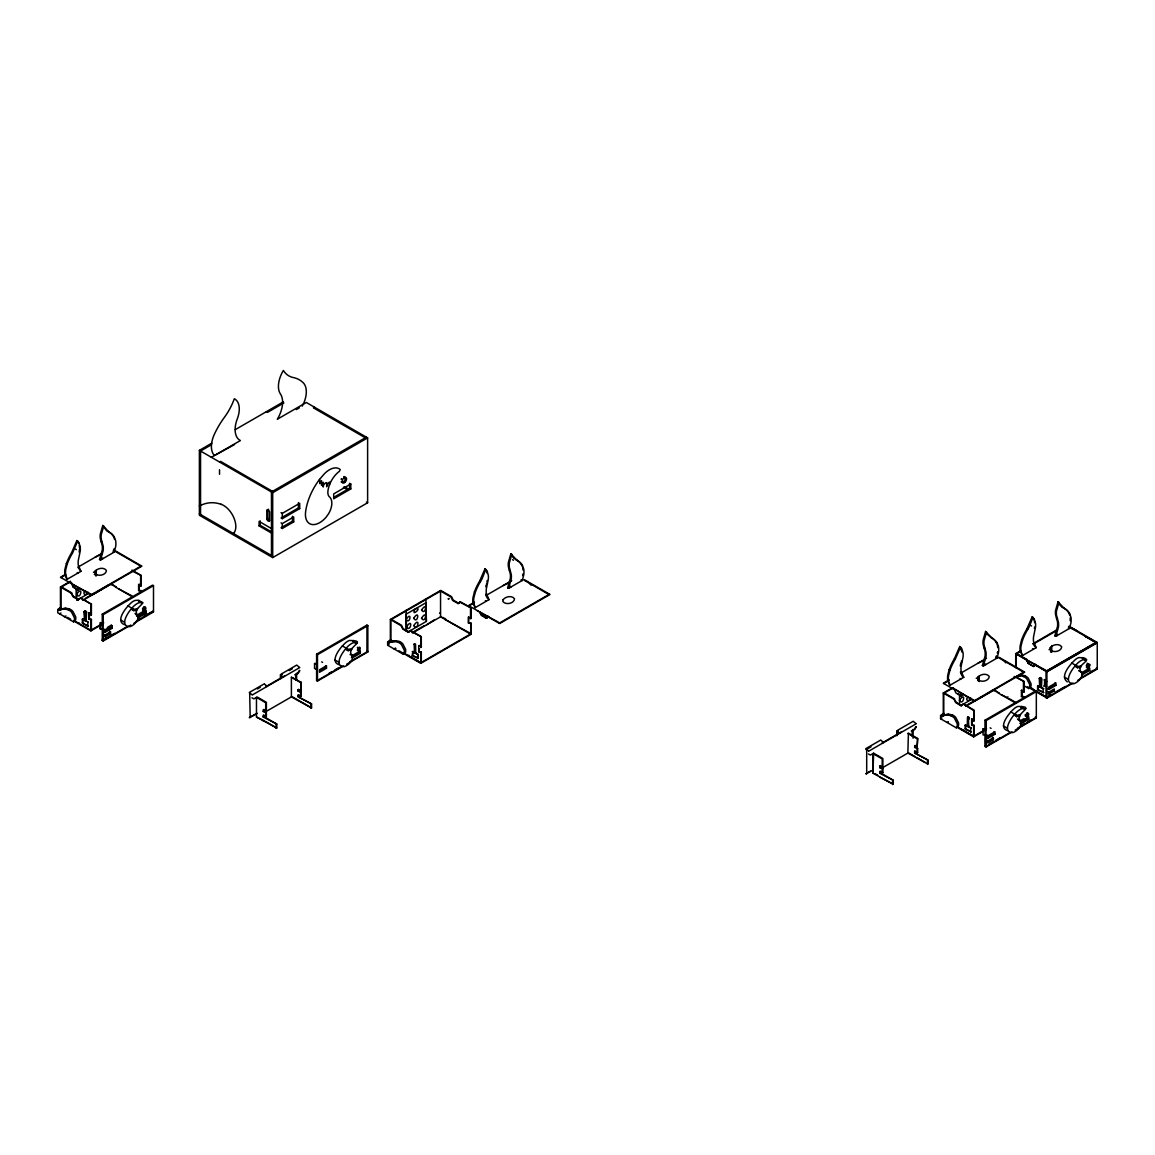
<?xml version="1.0" encoding="UTF-8"?>
<svg xmlns="http://www.w3.org/2000/svg" width="1155" height="1155" viewBox="0 0 1155 1155"><rect width="100%" height="100%" fill="white"/><g stroke="black" fill="none" stroke-linecap="round" stroke-linejoin="round"><path stroke-width="1.5" d="M60.681 607.472A2.613 1.502 -60 0 0 59.815 607.963L57.75 609.595L57.75 612.771L64.146 616.467M70.469 581.21L60.45 587L60.45 609.58L66.138 608.353A22.566 13.023 60 0 1 69.661 609.089A7.522 4.346 60 0 1 72.938 611.457L75.667 616.799A6.742 3.898 60 0 1 75.378 620.293L73.458 621.823L64.16 616.452M76.201 598.478L76.201 588.949M95.981 575.306L95.981 570.296L96.471 575.594M102.809 613.854L102.809 624.552M303.26 404.25A22.133 12.777 -60 0 0 303.26 382.81A56.884 32.845 -60 0 0 293.356 377.555A42.879 24.76 -60 0 1 283.394 370.423A21.786 12.575 -60 0 0 280.434 393.985A23.447 13.542 -60 0 1 277.316 419.236L306.32 402.489L367.622 437.889L367.622 502.772L272.696 557.576L199.382 515.245L199.382 450.363L211.885 443.145M250.202 717.602L249.682 693.39M251.963 697.793L253.927 698.862L257.146 696.999L266.386 702.327L266.386 710.83L263.21 709.776L263.21 711.422L266.386 712.462L266.386 716.403L263.21 715.349L263.21 717.024L276.781 724.084L276.781 728.011L256.468 717.053L256.468 697.389L265.708 702.716L265.708 711.22M296.604 680.309L296.604 673.307M264.928 712.173L291.392 696.898L311.561 707.928L311.561 703.944L298.134 696.812L298.134 695.137L301.166 696.277L301.166 692.336L298.134 691.21L298.134 689.622L301.166 690.748L298.134 689.622M298.134 691.21L298.669 689.318M300.632 691.065L301.166 682.259L291.392 677.234L291.392 696.898M301.166 690.748L301.166 682.259M394.057 648.937L387.647 645.241L387.647 642.079L389.726 640.448A2.613 1.502 -60 0 1 390.578 639.957L390.968 639.899M460.282 601.726L458.665 603.242L453.179 600.066L451.547 596.687L440.705 590.407L390.361 619.47L390.361 642.05L396.035 640.837A22.566 13.023 60 0 1 399.572 641.574A7.522 4.346 60 0 1 402.85 643.941L405.578 649.269A6.742 3.898 60 0 1 405.29 652.763L403.369 654.308L394.072 648.937L395.429 648.157M406.098 630.948L406.098 614.2L425.892 602.78L426.383 621.404L425.892 598.969M866.698 773.778L866.698 749.277M868.459 753.984L870.408 755.052L873.628 753.19L882.882 758.517L882.868 767.007L879.706 765.953L879.706 767.613L882.882 768.653L882.882 772.594L879.706 771.54L879.706 773.215L893.277 780.275L893.277 784.187L872.963 773.244L872.963 753.58L882.203 758.907L882.203 767.396M913.1 738.247L913.1 729.498M914.63 747.4L915.15 745.495L914.63 747.4L917.648 748.527L917.648 752.468L914.63 751.327L914.63 752.988L928.057 760.134L928.057 764.119L907.873 753.074L881.409 768.364M914.63 745.812L917.128 747.242L917.648 738.449L908.408 733.107L907.873 753.074M917.648 738.449L917.128 747.242M952.341 715.046L952.485 715.075A7.522 4.346 60 0 1 955.777 717.443L958.491 722.785A6.742 3.898 60 0 1 958.202 726.278L956.282 727.809L940.574 718.756L940.574 715.58L942.653 713.949A2.613 1.502 -60 0 1 943.505 713.458L944.213 713.487M974.445 700.58L952.399 687.86L943.274 692.986L943.274 715.551L948.962 714.339A22.566 13.023 60 0 1 952.485 715.075L951.128 715.855A22.566 13.023 60 0 0 947.605 715.118L946.985 715.104M978.805 681.291L978.805 676.281L979.296 681.566M985.634 719.839L985.634 730.538M1015.721 667.576L1015.721 653.687L1020.168 651.016A20.906 12.07 -60 0 1 1020.183 645.631L1021.612 639.884A36.556 21.108 -60 0 1 1026.838 629.056L1032.151 616.857L1034.173 618.777L1035.515 623.209A20.631 11.911 -60 0 1 1035.472 627.454L1033.552 636.78A22.205 12.821 -60 0 0 1033.508 641.328L1036.194 647.652L1022.435 655.592L1020.183 651.03M1050.602 652.099L1051.252 647.002M138.441 616.611L137.272 620.639L134.096 624.278A13.874 8.013 -60 0 1 129.981 626.66C117.449 626.342 130.212 608.136 135.871 604.44A13.47 7.782 -60 0 1 138.99 602.737C148.677 600.99 135.135 607.848 136.391 612.208A3.393 1.964 -60 0 0 136.391 613.449L138.441 616.611L145.082 612.771L145.978 613.276L145.978 610.923L145.082 610.418L138.383 614.272M263.21 717.024L263.903 714.959M879.706 773.215L880.384 771.15L882.882 772.594M1082.784 657.773L1078.813 657.585A13.47 7.782 -60 0 0 1075.695 659.288C1070.44 663.995 1059.352 676.296 1067.321 681.869M142.888 602.693L138.427 600.21L135.063 600.456A13.47 7.782 -60 0 0 131.93 602.159C126.631 606.375 114.388 621.462 124.754 624.696M357.227 642.714L353.329 642.743A13.47 7.782 -60 0 0 350.21 644.447C344.551 648.157 331.788 666.363 344.32 666.666A13.874 8.013 -60 0 0 348.435 664.284C351.856 661.829 354.571 656.488 350.73 653.456A3.393 1.964 -60 0 1 350.73 652.214C350.932 645.053 366.525 640.65 349.388 640.476A13.47 7.782 -60 0 0 346.269 642.18C340.97 646.381 328.727 661.469 339.079 664.717M1025.712 708.679L1021.814 708.722A13.47 7.782 -60 0 0 1018.696 710.426C1013.036 714.122 1000.273 732.328 1012.805 732.645A13.874 8.013 -60 0 0 1016.92 730.263C1020.341 727.794 1023.07 722.452 1019.215 719.435A3.393 1.964 -60 0 1 1019.215 718.179C1019.389 711.177 1034.894 706.528 1017.887 706.441A13.47 7.782 -60 0 0 1014.769 708.145C1009.456 712.361 997.213 727.448 1007.579 730.682M1086.696 659.852L1082.755 659.852A13.47 7.782 -60 0 0 1079.622 661.555C1073.962 665.266 1061.214 683.471 1073.731 683.789A13.874 8.013 -60 0 0 1077.846 681.392C1081.282 678.938 1083.996 673.596 1080.142 670.579A3.393 1.964 -60 0 1 1080.142 669.323C1078.886 663.822 1092.875 660.082 1082.711 657.556M95.851 576.027L95.634 574.699L94.32 574.569M79.161 552.148L79.377 550.646A20.631 11.911 -60 0 0 79.493 549.188M960.267 665.959L960.845 662.739M1034.432 628.464L1034.649 626.963M522.609 575.537L522.84 574.093M997.357 653.21L997.588 651.767M329.319 485.302L329.911 482.025A3.653 2.108 -60 0 0 326.677 486.775L326.677 482.617A3.335 1.92 -60 0 0 323.183 487.006L323.183 482.27A2.527 1.458 -60 0 0 321.552 485.273L321.552 480.74A2.209 1.271 -60 0 0 319.863 483.656L319.545 479.426L324.136 474.041A19.563 11.29 -60 0 1 340.205 469.507L339.469 471.226A19.245 11.117 -60 0 0 327.948 490.76A10.886 6.28 -60 0 0 329.637 497.025A14.755 8.518 -60 0 1 328.569 513.787L326.057 517.267A20.184 11.651 -60 0 1 311.186 524.327A20.184 11.651 -60 0 1 305.627 511.55A43.428 25.064 -60 0 1 319.545 479.426M485.764 586.697L486.096 585.08M486.934 581.961L487.251 580.46M137.113 609.883L137.431 608.512A2.498 1.444 -60 0 0 136.608 609.032L135.713 610.677L135.525 609.017A2.267 1.314 -60 0 0 134.673 609.522L133.864 611.024L133.864 609.104A1.66 0.967 -60 0 0 133.518 609.378L132.998 610.331L132.998 608.598A1.502 0.866 -60 0 0 132.637 608.844L132.103 609.797L131.93 608.209L128.003 605.942M351.452 649.904L351.77 648.533A2.498 1.444 -60 0 0 350.947 649.038L350.052 650.684L349.864 649.038A2.267 1.314 -60 0 0 349.012 649.529L348.189 651.03L348.189 649.11A1.66 0.967 -60 0 0 347.857 649.384L347.337 650.337L347.337 648.605A1.502 0.866 -60 0 0 346.976 648.85L346.428 649.803L346.269 648.215L342.342 645.948M1019.937 715.869L1020.255 714.497A2.498 1.444 -60 0 0 1019.432 715.017L1018.537 716.663L1018.349 715.003A2.267 1.314 -60 0 0 1017.497 715.508L1016.689 717.01L1016.689 715.089A1.66 0.967 -60 0 0 1016.342 715.364L1015.851 716.201L1015.823 714.584A1.502 0.866 -60 0 0 1015.462 714.83L1014.942 715.667L1014.754 714.194L1010.827 711.928M1080.878 667.013L1081.181 665.641A2.498 1.444 -60 0 0 1080.373 666.146L1079.477 667.807L1079.275 666.146A2.267 1.314 -60 0 0 1078.424 666.637L1077.615 668.139L1077.615 666.233A1.66 0.967 -60 0 0 1077.283 666.507L1076.763 667.446L1076.749 665.728A1.502 0.866 -60 0 0 1076.402 665.959L1075.854 666.926L1075.695 665.338L1071.753 663.057M113.811 550.112L114.215 548.683M76.88 540.54L71.596 552.74A36.556 21.108 -60 0 0 66.369 563.568L64.911 569.314A20.906 12.07 -60 0 0 64.911 574.714L67.163 579.276L80.937 571.335L78.237 565.012A22.205 12.821 -60 0 1 78.28 560.464L80.215 551.123A20.631 11.911 -60 0 0 80.244 546.893L78.901 542.46L76.88 540.54L78.554 542.908M77.717 541.016L72.433 553.231A36.556 21.108 -60 0 0 67.192 564.059L65.734 569.79A20.906 12.07 -60 0 0 65.734 575.19L67.163 579.276M484.97 568.852L479.672 581.066A36.556 21.108 -60 0 0 474.445 591.894L472.987 597.626A20.906 12.07 -60 0 0 472.987 603.026L475.254 607.588L489.013 599.647L486.313 593.323A22.205 12.821 -60 0 1 486.356 588.776L488.291 579.449A20.631 11.911 -60 0 0 488.32 575.204L486.991 570.772L484.97 568.852L486.63 571.234M485.793 569.328L482.097 578.742L480.509 581.543L479.672 581.066M959.704 646.526L954.42 658.725L955.257 659.202A36.556 21.108 -60 0 0 950.016 670.03L948.558 675.776A20.906 12.07 -60 0 0 948.558 681.176L949.988 685.262L963.761 677.306L961.061 670.983A22.205 12.821 -60 0 1 961.104 666.435L963.039 657.108A20.631 11.911 -60 0 0 963.068 652.878L961.725 648.446L959.704 646.526L962.245 652.402M960.541 647.002L955.257 659.202M1032.974 617.333L1029.278 626.746L1027.69 629.547L1026.867 629.071M109.018 532.094L102.781 525.438L100.254 534.245A20.631 11.911 -60 0 0 100.283 538.432L102.218 545.535A22.205 12.821 -60 0 1 102.261 550.04L99.561 559.468L100.514 560.031L114.273 552.076L115.717 546.329A20.906 12.07 -60 0 0 115.717 540.944L114.273 536.858A36.556 21.108 -60 0 0 109.046 532.065L106.996 530.939M517.108 560.406L510.856 553.75L508.33 562.557A20.631 11.911 -60 0 0 508.373 566.759L510.293 573.847A22.205 12.821 -60 0 1 510.337 578.352L507.637 587.794L508.59 588.343L522.363 580.388L523.793 574.656A20.906 12.07 -60 0 0 523.793 569.256L522.363 565.17A36.556 21.108 -60 0 0 517.122 560.377L513.585 558.024M996.635 656.098L996.144 657.513L997.097 658.061L998.541 652.315A20.906 12.07 -60 0 0 998.541 646.93L997.097 642.83A36.556 21.108 -60 0 0 991.871 638.036M1064.289 608.411L1058.052 601.755L1055.511 610.562A20.631 11.911 -60 0 0 1055.554 614.763L1057.489 621.852A22.205 12.821 -60 0 1 1057.532 626.356L1054.833 635.799L1055.785 636.347L1069.544 628.392L1070.974 622.66A20.906 12.07 -60 0 0 1070.974 617.261L1069.544 613.175A36.556 21.108 -60 0 0 1064.304 608.382L1062.254 607.27M302.942 404.438L302.264 406.156M83.997 611.76L84.647 611.226A1.617 0.938 60 0 1 85.643 611.803L85.845 620.726A1.675 0.967 60 0 1 84.445 619.917L83.997 611.76L85.196 610.908A1.617 0.938 60 0 1 86.582 612.063M413.909 644.245L414.544 643.71A1.617 0.938 60 0 1 415.54 644.273L415.742 653.21A1.675 0.967 60 0 1 414.342 652.402L414.457 643.927L414.905 652.084A1.66 0.967 60 0 0 416.089 652.907L416.291 652.893M968.67 726.712A1.675 0.967 60 0 1 967.269 725.903L967.471 717.212A1.617 0.938 60 0 1 968.467 717.789L968.67 726.712M969.117 726.264L969.016 726.408A1.66 0.967 60 0 1 967.818 725.585L968.02 716.894A1.617 0.938 60 0 1 969.406 718.035L969.117 719.074M1039.269 678.461L1039.919 677.913A1.617 0.938 60 0 1 1040.915 678.49L1041.103 687.413A1.675 0.967 60 0 1 1039.717 686.619L1039.269 678.461L1040.467 677.595A1.617 0.938 60 0 1 1041.218 677.927M100.514 560.031L103.214 550.589A22.205 12.821 -60 0 0 103.17 546.084L101.236 538.995A20.631 11.911 -60 0 1 101.207 534.794L103.733 525.987M508.59 588.343L511.29 578.9A22.205 12.821 -60 0 0 511.246 574.396L509.326 567.307A20.631 11.911 -60 0 1 509.283 563.106L511.809 554.313M997.097 658.061L983.338 666.002L982.385 665.453L985.085 656.011A22.205 12.821 -60 0 0 985.042 651.521L983.107 644.418A20.631 11.911 -60 0 1 983.078 640.231L985.605 631.424L991.842 638.08L987.034 634.095M983.338 666.002L986.038 656.56A22.205 12.821 -60 0 0 985.995 652.07L984.06 644.966A20.631 11.911 -60 0 1 984.031 640.78L986.558 631.973M1055.785 636.347L1058.485 626.905A22.205 12.821 -60 0 0 1058.442 622.401L1056.507 615.312A20.631 11.911 -60 0 1 1056.464 611.111L1059.005 602.318M86.596 612.078L86.192 620.423A1.66 0.967 60 0 1 84.994 619.6L84.56 611.443M1041.868 678.779L1041.449 687.124A1.66 0.967 60 0 1 1040.265 686.287L1039.818 678.129M88.069 592.197C86.524 596.687 81.225 593.771 85.513 590.725M970.893 698.183C969.882 701.966 964.266 700.666 967.775 697.23M294.785 674.823L297.846 673.062L299.419 670.391M295.68 680.107L295.68 674.751L298.221 673.278L299.809 670.607M911.281 731.014L914.327 729.253L915.915 726.582M912.176 736.298L912.176 730.942L914.717 729.469L916.29 726.798M448.198 599.055L448.198 598.55M448.631 599.301L449.208 598.463M73.458 621.823L74.021 621.072A6.742 3.898 60 0 0 74.31 617.579L71.596 612.237A7.522 4.346 60 0 0 68.304 609.869A22.566 13.023 60 0 0 64.781 609.133L64.16 609.118M403.369 654.308L403.932 653.557A6.742 3.898 60 0 0 404.221 650.063L401.492 644.721A7.522 4.346 60 0 0 398.215 642.353A22.566 13.023 60 0 0 394.692 641.617L394.072 641.602M956.282 727.809L956.845 727.058A6.742 3.898 60 0 0 957.149 723.564L954.42 718.222A7.522 4.346 60 0 0 951.128 715.855M1007.983 696.898L1007.42 697.649L1001.125 694.675M1024.312 685.969L1028.73 688.51L1029.293 687.759A6.742 3.898 60 0 0 1029.581 684.265L1026.853 678.938A7.522 4.346 60 0 0 1023.575 676.57A22.566 13.023 60 0 0 1020.053 675.834L1016.992 676.094M1028.73 688.51L1030.65 686.98A6.742 3.898 60 0 0 1030.939 683.486L1028.21 678.144A7.522 4.346 60 0 0 1024.933 675.791L1024.788 675.747M60.767 609.133L59.122 608.801M414.833 609.421C410.603 617.853 423.351 606.447 415.381 608.916M280.838 675.401L281.907 674.145L280.838 675.401L283.509 676.946L284.563 675.675M897.334 731.591L898.388 730.321L897.334 731.591L899.99 733.122L901.059 731.866M91.62 594.594L71.552 583.679L73.155 587.058L78.237 589.988L79.839 588.458M486.313 618.3L488.493 616.438L486.313 618.3L481.245 615.384L479.628 611.991L481.823 615.052L486.89 617.968M961.061 695.974L963.241 694.112L961.061 695.974L955.979 693.043L954.376 689.665L943.274 683.255L949.208 679.833M1033.494 666.305L1035.674 664.443L1033.494 666.305L1028.426 663.389L1026.824 659.996L1015.721 653.586L1026.564 659.938L1028.181 663.331L1033.667 666.493L1035.847 664.674L1033.667 666.493M398.995 650.785L420.752 663.345L471.096 634.268L471.096 623.151L470.518 634.052L440.546 616.828L440.546 591.071L450.97 596.991L452.601 600.398L458.087 603.574L460.268 601.712L471.096 607.963L471.096 618.488L468.511 616.972L468.511 623.065L468.511 616.972M460.268 601.712L458.087 603.574M60.45 587L71.292 593.251L72.909 596.63L78.396 599.806L80.576 597.972L91.404 604.224L91.404 614.749L88.82 613.218L91.404 614.749M391.054 641.213L390.361 642.05L389.018 641.285M390.361 619.47L401.189 625.736L402.821 629.114L408.307 632.29L409.924 630.774L421.301 636.708L421.301 647.233L419.279 645.385M408.307 632.29L410.487 630.457L421.301 636.708M943.982 714.714L943.274 715.551L941.946 714.786M943.274 692.986L954.117 699.237L955.734 702.615L961.234 705.792L963.4 703.958L974.228 710.21L974.228 720.734L973.665 710.527L963.4 703.958M1020.645 707.712L1021.829 706.441M1096.456 642.166L1046.011 671.3L1046.011 697.62L1046.906 698.125L1073.053 683.038M1046.011 697.62L1046.675 696.682M1046.675 681.436L1044.553 679.66M1044.64 679.602L1044.553 685.752M1044.005 686.07L1046.56 686.171M235.288 429.631L283.437 401.825M211.495 444.718L200.551 451.027L200.551 514.538M283.856 402.936L267.541 412.364L266.372 411.685M211.394 457.293L240.399 440.546L239.114 439.752A23.447 13.542 -60 0 1 237.28 418.904A21.786 12.575 -60 0 0 234.321 398.749A42.879 24.76 -60 0 1 224.359 417.388A56.884 32.845 -60 0 0 214.455 434.092A22.133 12.777 -60 0 0 214.455 455.532M234.508 444.588L214.946 455.243M296.344 409.577L299.304 407.859M219.537 462L220.591 461.394L272.508 491.366M314.463 407.195L313.38 407.816L365.312 437.803M64.897 574.699L60.45 577.269L91.563 595.229L141.906 566.167L113.825 549.953M78.309 566.961L102.203 553.158M60.955 577.558L65.849 574.728M101.626 554.068L95.057 557.288M99.561 559.468L101.77 559.309M66.34 578.799L67.337 579.175M70.614 581.701L60.941 587.274L60.941 609.364L59.078 610.36L57.75 609.595M93.425 572.346L96.471 570.584M73.155 587.058L78.237 589.988M71.292 593.251L73.472 596.312L78.396 599.806M80.576 597.972L91.404 604.224M59.078 610.36L61.995 608.93M76.692 600.34L88.863 593.309M60.089 609.927L63.092 608.613M61.172 609.551L63.669 608.497M62.298 609.291L64.261 608.411M62.89 609.205L64.853 608.367M65.517 608.339L63.496 609.147M64.637 609.133L65.994 608.353M91.043 594.926L141.386 565.863M85.326 598.391L94.465 593.107M102.651 588.386L96.471 592.515M104.426 587.361L108.527 584.993M59.584 613.825L60.941 613.031M82.785 600.427L111.284 583.968L114.345 585.729M366.38 437.168L271.468 491.972L271.468 555.468M68.304 609.869L69.517 609.06M199.382 450.363L272.696 492.694L367.622 437.889M110.635 584.343L115.861 586.61M64.637 616.727L65.994 615.947M115.211 586.985L116.337 586.884M118.301 588.689L132.146 596.023M132.883 571.35L141.184 575.479L141.184 586.004L139.178 584.156M266.805 510.481A2.079 1.198 60 0 1 268.22 510.062A2.079 1.198 60 0 1 269.649 512.113L269.649 520.688A2.137 1.227 60 0 1 268.22 521.02A2.137 1.227 60 0 1 266.805 519.057L266.805 510.481L267.859 509.875A2.079 1.198 60 0 1 268.653 509.254M82.337 622.949L87.838 626.126L82.337 622.949L82.337 619.181L86.279 621.462M88.82 613.218L88.82 619.311L91.404 619.412L91.404 630.529L74.815 621.044M138.614 590.58L141.184 590.667L138.614 590.58L138.614 584.488M88.82 619.311L91.404 619.412M82.337 619.181L88.386 622.04M266.805 519.057L267.859 518.451L267.859 509.875M103.315 640.91L102.261 640.491L102.261 614.171L152.604 585.109L153.5 585.628L153.5 611.948L133.879 623.267M102.261 614.171L103.156 614.691L153.5 585.628M259.095 525.9L260.149 525.294L272.508 532.441L271.468 533.047L259.095 525.9L259.095 521.425L271.468 528.557L272.508 527.951M281.069 512.647L282.296 513.369L299.708 503.32L299.708 508.619L282.296 518.667L281.069 517.96L298.466 507.911L299.708 508.619M100.24 622.863L102.809 624.364L100.24 622.863L100.24 628.955L102.809 629.042L102.809 639.625M90.841 630.298L103.705 622.877M73.761 621L90.841 630.861L100.73 625.144M281.069 522.854L282.296 523.576L293.702 516.978L293.702 521.901L282.296 528.485L281.069 527.763L292.475 521.179L293.702 521.901M350.788 484.032L333.68 493.907L333.68 498.816L350.788 488.94L350.788 484.032L349.561 483.31L349.561 488.219L333.968 497.228M100.24 628.955L100.803 622.545M107.343 627.483L111.27 625.216L112.165 625.736L112.165 628.248L105.192 632.276L104.311 631.756L111.27 627.728L112.165 628.248M104.311 629.244L105.192 629.764L112.165 625.736M136.637 616.322L145.978 610.923M104.311 634.384L105.192 634.904L110.548 631.814L110.548 633.734L105.192 636.824L104.311 636.318L109.653 633.229L110.548 633.734M137.95 617.911L145.978 613.276M102.261 640.491L114.59 633.373M137.402 620.206L140.434 618.445M143.48 616.698L151.074 612.309M127.064 626.631L103.156 640.448L102.261 639.928M136.146 621.39L153.095 611.154M130.818 625.028L103.156 641.011L103.156 614.691M264.12 683.919L249.263 692.495L251.963 694.704M281.488 673.899L296.72 665.092L299.261 667.186M343.627 665.93L317.481 681.017L316.6 680.497L316.6 654.192L366.944 625.115L367.839 625.635L367.839 651.954L346.688 664.168M257.377 688.957L260.25 687.297M289.255 670.55L292.201 668.846M316.6 654.192L317.481 654.697L367.839 625.635M266.819 686.128L283.119 676.715M252.339 694.935L299.809 667.532M314.564 663.548L317.149 663.721L314.564 663.548L314.564 668.211L317.149 669.813L314.564 668.211M441.196 590.696L390.852 619.759L390.852 641.848M320.975 670.42L325.609 667.734L326.504 668.254L326.504 665.742L319.531 669.77L319.531 672.282L326.504 668.254M401.189 625.736L403.369 628.796L408.856 631.973M352.289 655.564L360.317 650.944L360.317 653.297L352.289 657.931M351.409 657.412L359.422 652.777L360.317 653.297M257.074 713.155L249.263 717.659L256.728 713.833M263.21 711.422L266.386 712.462M316.6 680.497L317.654 680.916M328.93 673.379L331.961 671.633M335.008 669.871L338.054 668.11M342.039 666.276L317.481 680.454L316.6 679.934M349.705 661.858L367.839 651.391L366.944 650.886M256.468 717.053L263.889 720.561L263.21 720.951M298.134 695.137L301.166 696.277M387.647 642.079L388.99 642.844L391.892 641.415M408.119 631.944L426.383 621.404M388.99 642.844L392.44 641.242M391.069 642.036L393.581 640.982M391.632 641.891L394.158 640.895M392.801 641.689L394.765 640.837M298.134 696.812L311.561 703.944M387.647 645.241L389.018 644.461M395.429 640.823L393.393 641.631M394.534 641.617L395.891 640.823M412.191 632.622L424.361 625.591M434.323 619.845L426.383 624.999M412.681 632.911L441.196 616.452M398.215 642.353L399.428 641.545M474.46 602.159L468.54 605.581L499.653 623.541L549.997 594.479L524.457 579.738M486.399 595.273L511.723 580.647M445.108 619.47L471.096 633.72L420.752 662.782L404.726 653.528M469.031 605.87L473.925 603.04M509.702 582.38L503.132 585.599M394.534 649.211L395.891 648.417M459.704 602.044L471.096 607.963M507.637 587.794L509.846 587.621M474.416 607.111L475.427 607.487M477.087 610.519L499.696 622.906M529.423 583.246L531.055 585.181M413.909 652.618L418.298 654.51L418.298 658.278L412.248 655.434L412.797 651.348M412.248 655.434L418.298 658.278M418.731 645.703L418.731 651.795L421.301 651.896L421.301 663.013L410.429 656.747M418.731 651.795L421.301 651.896M412.248 651.665L418.298 654.51M499.119 623.238L549.462 594.175M961.133 672.946L986.471 658.321M943.779 683.543L948.674 680.714M984.45 660.054L977.881 663.273M982.385 665.453L984.594 665.28M949.988 670.03L949.165 669.553L947.735 675.3A20.906 12.07 -60 0 0 947.735 680.685L950.161 685.16M953.438 687.687L943.765 693.26L943.765 715.349L941.903 716.345L940.574 715.58M1032.989 643.725L1057.475 629.475M954.954 689.333L974.387 701.215L1024.73 672.152L999.191 657.397M1004.171 660.905L1005.788 662.855M1021.121 651.045L1016.212 653.975L1016.212 667.561M1033.48 643.999L1057.403 630.182M976.264 678.332L979.296 676.57M1021.612 655.116L1022.608 655.491M1054.833 635.799L1057.403 634.297M880.615 740.11L865.759 748.685L868.459 750.894M897.969 730.09L913.215 721.283L915.756 723.377M866.178 749.581L871 746.794M1024.283 658.523L1046.878 670.911M954.117 699.237L956.297 702.298L961.234 705.792M883.315 742.318L899.615 732.905M868.834 751.111L916.29 723.723M1026.564 659.938L1028.195 661.873M1028.181 663.331L1029.004 663.057M941.903 716.345L945.367 714.743M961.032 705.445L971.687 699.295M942.913 715.912L945.916 714.599M944.559 715.393L946.494 714.483M945.122 715.277L947.086 714.396M945.714 715.19L947.692 714.353M940.574 718.756L941.946 717.962M948.342 714.324L946.32 715.133M947.461 715.118L948.818 714.339M966.634 705.243L1024.211 671.849M991.365 690.964L993.618 689.665M965.609 706.412L994.123 689.954L997.169 691.715M1018.753 675.848L1021.41 675.04A22.566 13.023 60 0 1 1024.933 675.791L1023.575 676.57M1019.374 675.819L1020.789 675.025M1019.894 675.819L1021.251 675.04M946.985 722.438L948.342 721.658M998.036 692.971L999.162 692.87L993.459 690.329M1014.162 676.44L1024.023 681.464L1024.023 691.989L1021.439 690.473L1024.023 691.989M870.437 771.136L865.759 773.85L873.209 770.024M879.706 767.613L882.882 768.653M1046.315 671.243L1096.658 642.18M1046.906 698.125L1046.906 671.82L1097.25 642.801L1085.065 636.246L1095.893 642.555M872.963 773.244L873.628 753.19M914.63 751.327L917.648 752.468M974.228 736.515L974.228 725.398L971.644 725.297L971.644 719.204L974.228 720.734M914.63 752.988L928.057 760.134M965.161 725.167L971.211 728.025L965.161 725.167L965.161 728.935L971.211 731.794L965.161 728.935M1037.609 685.868L1043.658 688.727L1037.609 685.868L1037.609 689.636L1043.658 692.495L1037.609 689.636M879.706 777.142L893.277 784.187M971.644 725.297L974.228 725.398M1021.439 696.566L1024.009 696.653L1021.439 696.566L1021.439 690.473M1045.116 696.335L1030.087 687.73M986.139 746.895L985.085 746.476L985.085 720.157L1035.429 691.094M985.085 720.157L985.98 720.677L1036.324 691.614L1036.324 717.919L1015.173 730.133M1055.93 685.363L1055.035 684.857L1048.061 688.871L1048.957 689.391L1055.93 685.363L1055.93 682.85L1048.957 686.879L1048.957 689.391M1087.433 668.355L1088.847 667.532M983.064 728.848L985.634 730.35L983.064 728.848L983.064 734.941L985.634 735.028L985.634 745.61M1081.715 672.686L1089.728 668.052L1089.728 670.405L1081.715 675.04M1048.061 691.513L1048.957 692.033L1054.298 688.943L1054.298 690.863L1048.957 693.953L1048.061 693.433L1053.418 690.344L1054.298 690.863M957.639 727.029L973.665 736.284L986.529 728.863M1082.148 673.755L1088.847 669.886L1089.728 670.405M956.585 726.986L973.665 736.847L983.569 731.129M1048.22 696.335L1051.324 694.545M1055.988 691.859L1065.3 686.474M1090.147 672.138L1093.251 670.348M1071.45 683.399L1046.906 697.562L1033.696 689.824M1080.661 678.086L1097.25 668.5L1096.355 667.994M1077.629 680.396L1097.25 669.063L1097.25 642.801M988.016 735.735L994.989 731.721L994.989 734.234L988.016 738.247L987.135 735.23L988.016 738.247M987.135 737.742L994.094 733.714L994.989 734.234M1019.894 721.023L1023.85 718.742M1020.789 721.543L1028.802 716.909L1028.802 719.262L1020.789 723.896M988.016 740.889L993.372 737.8L993.372 739.72L988.016 742.809L987.135 740.369L988.016 742.809M987.135 742.29L992.477 739.2L993.372 739.72M1019.894 723.377L1027.907 718.756L1028.802 719.262M989.806 743.748L992.852 741.986M995.899 740.24L1000.461 737.597M1021.742 725.311L1024.788 723.55M1027.82 721.803L1030.866 720.041M1009.889 732.617L985.98 746.433L985.085 745.913M1017.569 728.184L1036.324 717.356L1035.429 716.865M1012.112 731.895L985.98 746.996L985.98 720.677M1049.029 649.673L1050.602 649.341L1051.252 650.337M144.563 607.544L145.227 607.357A1.877 1.083 -60 0 1 145.27 609.97L144.274 610.721A1.877 1.083 -60 0 1 143.278 609.638A1.877 1.083 -60 0 1 144.563 607.544L143.682 607.025M359.248 647.406L358.902 647.551A1.877 1.083 -60 0 0 357.617 649.659A1.877 1.083 -60 0 0 358.599 650.741L359.609 649.991A1.877 1.083 -60 0 0 359.566 647.363L359.248 647.406A1.877 1.083 -60 0 1 358.714 649.471L357.718 650.222A1.877 1.083 -60 0 1 357.386 650.265M1088.328 664.659L1088.992 664.472A1.877 1.083 -60 0 1 1089.021 667.099L1088.024 667.85A1.877 1.083 -60 0 1 1087.028 666.767A1.877 1.083 -60 0 1 1088.328 664.659L1087.433 664.154L1088.891 664.486M1027.387 713.53L1028.051 713.328A1.877 1.083 -60 0 1 1028.094 715.956L1027.098 716.706A1.877 1.083 -60 0 1 1026.102 715.624A1.877 1.083 -60 0 1 1027.387 713.53L1026.506 713.01M142.498 603.444L138.557 601.178L139.033 600.513M1086.249 660.573L1082.322 658.292M265.664 686.59L267.209 686.344L264.538 684.164M882.16 742.766L883.691 742.535L881.034 740.341M440.387 612.901L439.997 612.959A2.613 1.502 -60 0 0 439.564 613.146M977.679 680.439L978.675 681.017M220.879 504.273L221.226 504.345A17.224 9.947 60 0 1 233.916 517.888A17.224 9.947 60 0 1 233.454 533.523M1044.106 686.012L1046.098 686.431M469.089 622.733L471.081 623.151M468.511 623.065L470.518 623.483M1070.483 627.93L1076.908 630.875L1071.133 627.54M1069.544 613.175L1068.592 612.626A36.556 21.108 -60 0 0 1063.351 607.833M1056.478 618.185L1057.431 618.734M1069.097 626.27L1097.178 642.483L1046.834 671.546L1026.824 659.996L1028.47 661.916M1068.548 626.588L1096.095 642.498M1069.544 628.392L1068.332 628.002L1069.285 628.551M1056.074 635.077L1057.027 635.625M1030.765 625.49L1031.588 625.967M1087.129 663.215L1090.046 664.89M1096.355 668.557L1097.25 669.063M1078.871 670.564L1081.499 672.08M1079.218 671.012L1081.845 672.528M1036.194 647.652L1034.1 645.616M1021.612 639.884L1022.435 640.375L1021.006 646.107A20.906 12.07 -60 0 0 1021.006 651.507L1022.435 655.592M1032.541 648.807L1033.364 649.283M1064.361 677.09L1068.303 679.371M1016.775 653.658L1027.113 659.62M997.097 642.83L996.144 642.281L997.039 644.115M1035.299 664.991L1046.906 671.82M984.046 647.854L984.998 648.403M996.101 656.257L1023.662 672.167M995.884 657.657L996.837 658.206M1016.284 677.003L1024.023 681.464M1031.141 687.701L1034.245 690.055M1027.474 686.792L1047.08 698.039M984.97 663.966L985.922 664.515M961.278 661.136L962.101 661.613M1008.936 698.515L1016.472 702.875M998.584 693.202L1016.14 703.337M1022.695 707.914L1025.322 709.43M1035.429 717.414L1036.324 717.919M962.924 676.83L963.761 677.306M960.094 678.476L960.931 678.952M1017.483 719.089L1020.11 720.605M1017.945 719.421L1020.558 720.937M949.165 684.785L949.988 685.262M957.827 693.448L961.639 695.642M1003.435 725.946L1007.377 728.227M944.328 692.942L954.665 698.919M990.167 727.852L991.062 728.372M993.372 737.8L992.477 737.28L992.477 739.2M972.669 735.634L961.249 729.108M907.873 733.425L917.128 738.752M915.15 747.083L917.648 748.527M908.408 752.771L915.15 756.669M916.594 757.492L925.184 762.459M522.363 565.17L521.41 564.622L522.291 566.441M512.517 559.684L513.47 560.247M880.384 772.825L893.277 780.275M874.985 773.633L877.684 775.193M509.297 570.18L510.25 570.729M523.894 580.055L548.914 594.493M521.41 579.839L522.363 580.388M521.15 579.998L522.103 580.546M349.561 488.219L350.788 488.94M344.421 486.674L349.07 489.359M343.353 487.28L348.002 489.965M366.38 502.064L367.622 502.772M510.221 586.292L511.174 586.856M486.529 583.463L487.352 583.939M489.013 599.647L486.905 597.611M474.416 591.88L475.254 592.371L473.824 598.102A20.906 12.07 -60 0 0 473.824 603.502L475.254 607.588M485.36 600.802L486.183 601.279M442.712 617.333L445.772 619.08M406.098 610.389L406.589 631.164M391.401 619.441L401.752 625.418M199.382 513.86L272.696 556.19M356.837 643.465L352.896 641.184L353.358 640.52M367.839 651.954L366.944 651.434L366.944 625.115M350.037 654.452L352.665 655.968M334.95 659.981L338.891 662.248M114.273 536.858L113.32 536.31A36.556 21.108 -60 0 0 108.094 531.502M321.682 661.887L322.577 662.393M101.221 541.868L102.174 542.417M113.277 550.271L140.838 566.181M114.273 552.076L113.06 551.686L114.013 552.234M131.915 570.122L141.184 575.479M102.145 557.981L103.098 558.529M75.494 549.159L76.331 549.65M291.392 677.234L300.632 682.562M71.596 552.74L72.433 553.231M298.669 690.892L301.166 692.336M115.76 587.216L133.316 597.366M152.604 611.428L153.5 611.948M144.245 606.851L145.14 607.357M80.937 571.335L77.919 567.148M66.34 563.568L67.163 564.044M77.27 572.49L78.107 572.967M291.926 696.581L311.561 707.928M135.121 613.435L137.734 614.951M135.467 613.897L138.08 615.413M135.698 614.446L138.326 615.962M72.13 583.347L69.574 581.875M120.611 619.975L124.552 622.242M61.504 586.957L71.841 592.934M263.889 716.634L276.781 724.084M110.548 631.814L109.653 631.294L109.653 633.229M265.318 721.384L276.781 728.011M67.539 617.405L70.657 619.196M973.275 735.417L974.228 735.966M90.451 629.432L91.404 629.995M1061.748 606.895L1059.886 605.003M106.477 530.578L102.781 525.438M971.644 719.204L973.665 721.052M1044.106 679.92L1046.56 681.681M1032.151 616.857L1033.826 619.239M513.138 557.533L510.856 553.75M961.653 675.271L962.245 676.137M1059.482 604.426L1058.052 601.755M986.644 633.489L985.605 631.424M72.664 584.473L73.732 586.726M1069.082 613.478L1069.79 615.528M113.811 537.162L114.533 539.212M1033.176 643.465L1033.595 644.606M961.148 674.275L960.426 671.878M486.399 596.601L485.692 594.204M1034.201 620.293L1034.678 622.733M487.02 572.288L487.309 573.457M997.357 645.197L997.588 646.381A20.906 12.07 -60 0 1 997.718 647.637M522.609 567.524L522.84 568.708A20.906 12.07 -60 0 1 522.984 569.964M79.219 545.146L79.421 546.416A20.631 11.911 -60 0 1 79.507 547.759M408.884 655.289L408.321 655.607M78.973 622.805L78.425 623.123M1055.035 682.85L1055.035 684.857M1051.743 645.616L1051.743 652.286M1048.957 692.033L1048.957 693.953M1043.109 689.044L1043.109 692.812M1038.157 685.55L1038.157 689.318M1027.907 716.389L1027.907 718.756M1023.446 681.797L1023.446 692.321M1022.002 690.141L1022.002 696.234M994.094 731.721L994.094 733.714M985.663 738.68L985.663 743.372M973.665 725.73L973.665 736.847M972.207 718.886L972.207 724.979M970.662 728.343L970.662 732.111M965.724 724.849L965.724 728.617M959.516 694.66L959.516 704.666M927.523 760.438L927.523 764.422M917.113 748.83L917.113 752.771M915.15 751.024L915.15 752.685M897.334 730.942L897.334 734.825M896.915 730.696L896.915 735.749M892.598 780.665L892.598 784.577M882.203 769.042L882.203 772.984M880.384 765.577L880.384 767.223M470.518 608.281L470.518 618.82M420.752 637.026L420.752 647.565M420.752 652.214L420.752 662.782M419.279 648.677L419.279 651.478M417.735 654.842L417.735 658.61M412.797 652.604L412.797 655.116M359.422 650.424L359.422 652.777M325.609 665.742L325.609 667.734M317.481 654.697L317.481 681.017M311.027 704.247L311.027 708.232M300.632 692.639L300.632 696.581M298.669 694.834L298.669 696.494M298.466 502.598L298.466 507.911M292.475 516.271L292.475 521.179M282.296 513.369L282.296 518.667M282.296 523.576L282.296 528.485M280.838 674.751L280.838 678.635M280.42 674.506L280.42 677.884M276.117 724.474L276.117 728.386M272.696 492.694L272.696 557.576M265.708 712.866L265.708 716.793M263.889 709.387L263.889 711.032M260.149 520.818L260.149 525.294M219.537 469.753L219.537 474.272M145.082 610.418L145.082 612.771M140.621 575.811L140.621 586.336M139.178 585.686L139.178 590.248M111.27 625.216L111.27 627.728M105.192 629.764L105.192 632.276M105.192 634.904L105.192 636.824M102.838 632.695L102.838 637.387M90.841 604.541L90.841 615.081M90.841 619.744L90.841 630.861M89.383 612.901L89.383 618.993M87.838 622.357L87.838 626.126M82.9 618.863L82.9 622.632M76.692 588.675L76.692 598.68M990.918 637.488A36.556 21.108 -60 0 1 994.585 640.289M994.989 640.751A36.556 21.108 -60 0 1 995.769 641.776M1088.097 663.966A1.877 1.083 -60 0 1 1088.14 666.579L1087.129 667.33A1.877 1.083 -60 0 1 1086.321 667.114M1086.292 665.598A1.877 1.083 -60 0 1 1086.768 664.746M949.193 669.553A36.556 21.108 -60 0 1 954.405 658.711M1022.464 640.375A36.556 21.108 -60 0 1 1027.676 629.533M1070.165 617.968A20.906 12.07 -60 0 1 1070.165 620.683M144.62 606.909A1.877 1.083 -60 0 1 144.375 609.465L143.379 610.215A1.877 1.083 -60 0 1 142.556 609.984M142.541 608.468A1.877 1.083 -60 0 1 142.744 608.035M269.577 520.558A2.137 1.227 60 0 1 267.859 518.451M221.226 504.345A52.062 30.059 60 0 0 212.867 502.714L211.394 502.714A68.636 39.631 60 0 0 200.551 505.5L199.382 506.034A3.812 2.195 -60 0 1 200.32 504.591M343.656 476.697A3.162 1.834 -60 0 1 344.854 480.076A3.162 1.834 -60 0 1 341.144 481.938M341.144 479.354A3.162 1.834 -60 0 1 341.49 478.618M357.357 647.637A1.877 1.083 -60 0 1 357.675 647.291M475.283 592.371A36.556 21.108 -60 0 1 480.48 581.528M1027.661 713.083A1.877 1.083 -60 0 1 1027.199 715.45L1026.203 716.201A1.877 1.083 -60 0 1 1025.366 714.454M516.169 559.829A36.556 21.108 -60 0 1 521.02 564.102M413.692 618.286C417.72 624.783 420.247 608.31 413.692 618.286M76.678 594.276C80.605 601.12 83.55 584.055 76.678 594.276M406.17 619.325C409.765 625.577 412.465 609.984 406.17 619.325M406.574 626.761C410.516 633.604 413.461 616.539 406.574 626.761M413.793 625.562C417.735 632.406 420.68 615.326 413.793 625.562M421.589 609.927C425.314 616.395 428.101 600.239 421.589 609.927M421.532 618.142C425.358 624.783 428.216 608.209 421.532 618.142M959.502 700.262C963.429 707.105 966.374 690.04 959.502 700.262M95.013 571.321L94.739 573.082C97.352 576.966 106.173 575.363 106.419 570.455C103.849 566.845 97.511 568.173 95.013 571.321M503.104 599.647L502.829 601.394C505.442 605.278 514.249 603.675 514.509 598.766C511.939 595.157 505.587 596.485 503.104 599.647M977.837 677.306L977.563 679.068C980.176 682.952 988.998 681.349 989.243 676.44C986.673 672.831 980.335 674.159 977.837 677.306M1050.285 647.652L1050.011 649.399C1052.624 653.282 1061.445 651.68 1061.69 646.771C1059.121 643.162 1052.783 644.49 1050.285 647.652M344.897 482.4A3.162 1.834 -60 0 0 345.894 477.506A3.162 1.834 -60 0 0 342.154 480.827A3.162 1.834 -60 0 0 344.897 482.4"/></g></svg>
